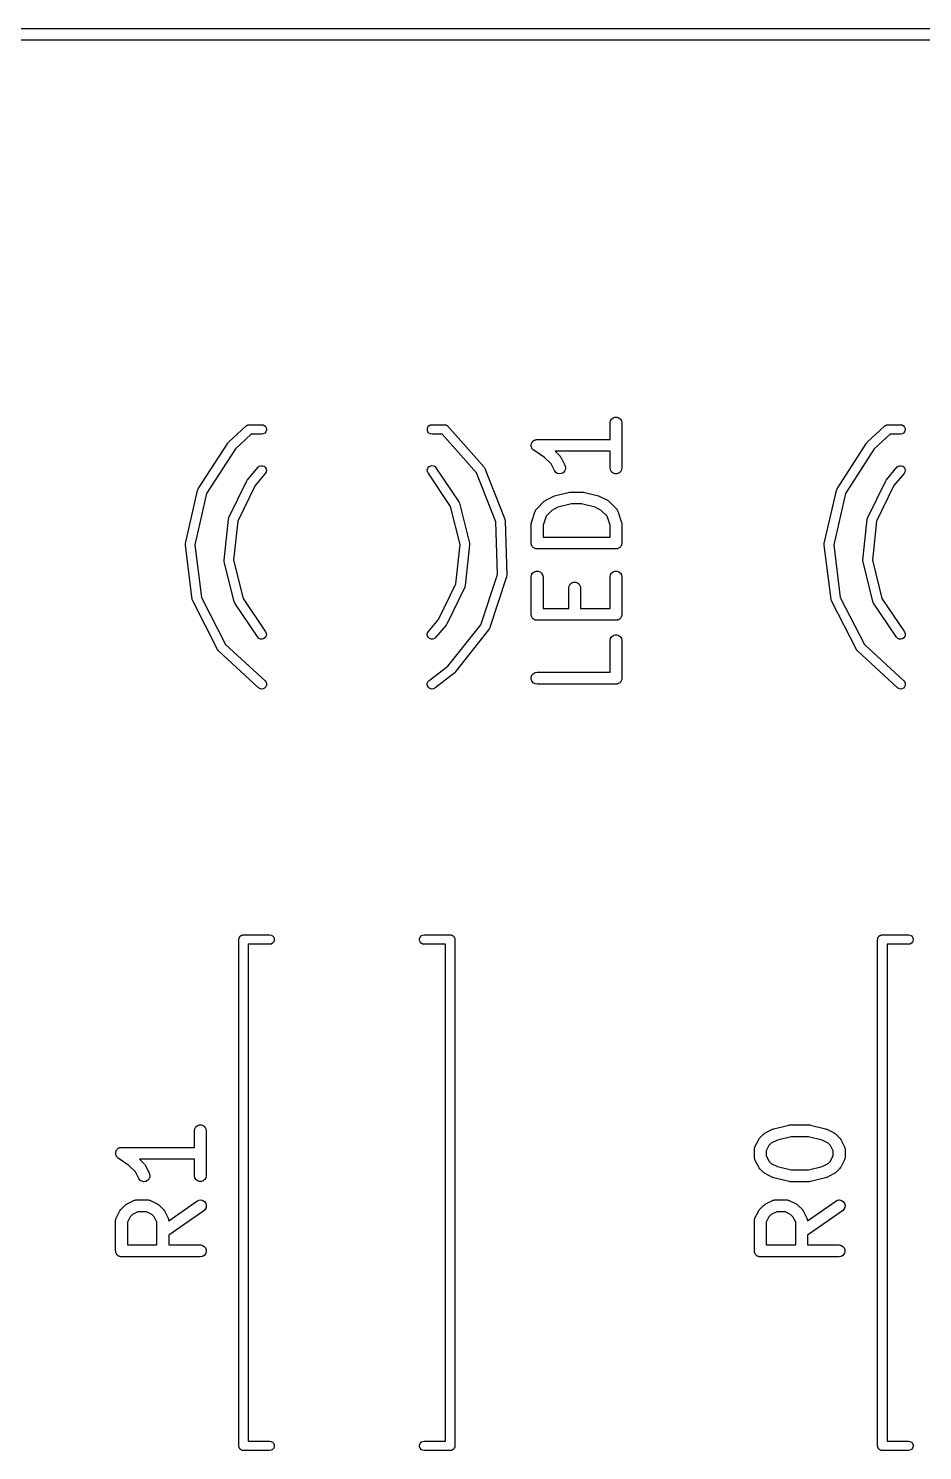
# Model space of a CAD drawing. Header units: millimetres. Extents: x 50 to 169, y 50 to 167.
# Drawn here: x 61.28 to 72.61, y 149.31 to 167.35 of the extents above; entities that cross this region are included whole.
import ezdxf

# ---------------------------------------------------------------- set-up
doc = ezdxf.new("R2010")
doc.units = ezdxf.units.MM
doc.layers.add('BLACK', color=7, linetype='Continuous')

# ---------------------------------------------------------------- blocks, each defined once
blk = doc.blocks.new('hhskb2-Edge.Cuts')
at = {"layer": 'BLACK'}
for p, q in [((36.9, -19.425), (156.1, -19.425)), ((156.025, -19.575), (36.975, -19.575))]:
    blk.add_line(p, q, dxfattribs=at)
blk = doc.blocks.new('hhskb2-F.SilkS')
at = {"layer": 'BLACK'}
for p, q in [((50.6996, -24.6733), (50.9237, -24.466)), ((50.9237, -24.466), (50.9239, -24.4658)), ((50.9239, -24.4658), (50.9254, -24.464)), ((50.9254, -24.464), (50.9379, -24.4568)), ((50.9379, -24.4568), (50.9413, -24.4547)), ((50.9413, -24.4547), (50.9419, -24.4545)), ((50.9419, -24.4545), (50.9435, -24.4536)), ((50.9435, -24.4536), (50.9545, -24.4517)), ((50.9545, -24.4517), (50.9616, -24.4501)), ((50.9616, -24.4501), (50.9628, -24.4502)), ((50.9628, -24.4502), (50.964, -24.45)), ((50.964, -24.45), (51.12, -24.45)), ((51.12, -24.45), (51.1405, -24.4536)), ((51.1405, -24.4536), (51.1586, -24.464)), ((51.1586, -24.464), (51.172, -24.48)), ((51.172, -24.48), (51.1791, -24.4996)), ((51.1791, -24.5204), (51.172, -24.54)), ((51.1791, -24.4996), (51.1791, -24.5204)), ((53.2209, -24.4996), (53.228, -24.48)), ((53.2209, -24.5204), (53.2209, -24.4996)), ((53.228, -24.54), (53.2209, -24.5204)), ((53.228, -24.48), (53.2414, -24.464)), ((53.2414, -24.464), (53.2595, -24.4536)), ((53.2595, -24.4536), (53.28, -24.45)), ((53.28, -24.45), (53.436, -24.45)), ((53.436, -24.45), (53.4403, -24.4508)), ((53.4403, -24.4508), (53.4443, -24.4506)), ((53.4443, -24.4506), (53.4495, -24.4524)), ((53.4495, -24.4524), (53.4565, -24.4536)), ((53.4565, -24.4536), (53.461, -24.4562)), ((53.461, -24.4562), (53.464, -24.4572)), ((53.464, -24.4572), (53.4675, -24.46)), ((53.4675, -24.46), (53.4746, -24.464)), ((53.4746, -24.464), (53.4784, -24.4686)), ((53.4784, -24.4686), (53.4804, -24.4701)), ((53.4804, -24.4701), (53.9394, -24.9868)), ((55.5374, -24.4271), (55.5419, -24.4015)), ((55.5374, -24.6379), (55.5374, -24.4271)), ((55.5419, -24.4015), (55.5549, -24.3789)), ((55.5549, -24.3789), (55.5749, -24.3622)), ((55.5749, -24.3622), (55.5994, -24.3533)), ((55.5994, -24.3533), (55.6254, -24.3533)), ((55.6254, -24.3533), (55.6499, -24.3622)), ((55.6499, -24.3622), (55.6698, -24.3789)), ((55.6698, -24.3789), (55.6829, -24.4015)), ((55.6829, -24.4015), (55.6874, -24.4271)), ((55.6874, -24.4271), (55.6874, -24.9986)), ((58.7996, -24.6733), (59.0237, -24.466)), ((59.0237, -24.466), (59.0239, -24.4658)), ((59.0239, -24.4658), (59.0254, -24.464)), ((59.0254, -24.464), (59.0379, -24.4568)), ((59.0379, -24.4568), (59.0413, -24.4547)), ((59.0413, -24.4547), (59.0419, -24.4545)), ((59.0419, -24.4545), (59.0435, -24.4536)), ((59.0435, -24.4536), (59.0545, -24.4517)), ((59.0545, -24.4517), (59.0616, -24.4501)), ((59.0616, -24.4501), (59.0628, -24.4502)), ((59.0628, -24.4502), (59.064, -24.45)), ((59.064, -24.45), (59.22, -24.45)), ((59.22, -24.45), (59.2405, -24.4536)), ((59.2405, -24.4536), (59.2586, -24.464)), ((59.2586, -24.464), (59.272, -24.48)), ((59.272, -24.48), (59.2791, -24.4996)), ((59.2791, -24.5204), (59.272, -24.54)), ((59.2791, -24.4996), (59.2791, -24.5204)), ((50.3154, -25.2657), (50.6899, -24.6849)), ((50.6899, -24.6849), (50.6951, -24.6793)), ((50.6951, -24.6793), (50.6996, -24.6733)), ((50.988, -24.57), (50.7867, -24.7563)), ((51.12, -24.57), (50.988, -24.57)), ((51.1405, -24.5664), (51.12, -24.57)), ((51.1586, -24.556), (51.1405, -24.5664)), ((51.172, -24.54), (51.1586, -24.556)), ((53.2414, -24.556), (53.228, -24.54)), ((53.2595, -24.5664), (53.2414, -24.556)), ((53.28, -24.57), (53.2595, -24.5664)), ((53.4086, -24.57), (53.28, -24.57)), ((53.8427, -25.0586), (53.4086, -24.57)), ((54.5375, -24.708), (54.5385, -24.704)), ((54.5385, -24.6998), (54.5416, -24.6914)), ((54.5385, -24.704), (54.5385, -24.6998)), ((54.5416, -24.6914), (54.5437, -24.6827)), ((54.5437, -24.6827), (54.546, -24.6793)), ((54.546, -24.6793), (54.5474, -24.6754)), ((54.5474, -24.6754), (54.5532, -24.6685)), ((54.5532, -24.6685), (54.5581, -24.661)), ((54.5581, -24.661), (54.5615, -24.6586)), ((54.5615, -24.6586), (54.5642, -24.6554)), ((54.5642, -24.6554), (54.5719, -24.6509)), ((54.5719, -24.6509), (54.5791, -24.6456)), ((54.5791, -24.6456), (54.5831, -24.6445)), ((54.5831, -24.6445), (54.5867, -24.6424)), ((54.5867, -24.6424), (54.5955, -24.6408)), ((54.5955, -24.6408), (54.6041, -24.6383)), ((54.6041, -24.6383), (54.6083, -24.6386)), ((54.6083, -24.6386), (54.6124, -24.6379)), ((54.6124, -24.6379), (55.5374, -24.6379)), ((58.4154, -25.2657), (58.7899, -24.6849)), ((58.7899, -24.6849), (58.7951, -24.6793)), ((58.7951, -24.6793), (58.7996, -24.6733)), ((59.088, -24.57), (58.8867, -24.7563)), ((59.22, -24.57), (59.088, -24.57)), ((59.2405, -24.5664), (59.22, -24.57)), ((59.2586, -24.556), (59.2405, -24.5664)), ((59.272, -24.54), (59.2586, -24.556)), ((50.7867, -24.7563), (50.4219, -25.3218)), ((54.5385, -24.7169), (54.5375, -24.708)), ((54.5385, -24.7259), (54.5385, -24.7169)), ((54.5399, -24.7298), (54.5385, -24.7259)), ((54.5404, -24.7339), (54.5399, -24.7298)), ((54.5444, -24.7419), (54.5404, -24.7339)), ((54.5474, -24.7504), (54.5444, -24.7419)), ((54.5501, -24.7535), (54.5474, -24.7504)), ((54.5519, -24.7573), (54.5501, -24.7535)), ((54.5584, -24.7635), (54.5519, -24.7573)), ((54.5642, -24.7703), (54.5584, -24.7635)), ((54.5678, -24.7724), (54.5642, -24.7703)), ((54.5708, -24.7753), (54.5678, -24.7724)), ((54.7075, -24.8664), (54.5708, -24.7753)), ((54.7888, -24.9478), (54.7075, -24.8664)), ((55.5374, -24.7879), (54.8411, -24.7879)), ((54.8411, -24.7879), (54.9035, -24.8503)), ((54.9035, -24.8503), (54.9104, -24.8601)), ((54.9104, -24.8601), (54.9176, -24.8698)), ((54.9176, -24.8698), (54.9652, -24.965)), ((55.5374, -24.9986), (55.5374, -24.7879)), ((58.8867, -24.7563), (58.5219, -25.3218)), ((50.9412, -25.1488), (51.074, -24.9905)), ((51.166, -25.0676), (51.0379, -25.2203)), ((51.074, -24.9905), (51.09, -24.9771)), ((51.09, -24.9771), (51.1096, -24.97)), ((51.1096, -24.97), (51.1304, -24.9699)), ((51.1304, -24.9699), (51.15, -24.9771)), ((51.15, -24.9771), (51.166, -24.9905)), ((51.166, -24.9905), (51.1764, -25.0085)), ((51.1764, -25.0496), (51.166, -25.0676)), ((51.1764, -25.0085), (51.18, -25.029)), ((51.18, -25.029), (51.1764, -25.0496)), ((53.2203, -25.0227), (53.2261, -25.0027)), ((53.2218, -25.0435), (53.2203, -25.0227)), ((53.2302, -25.0625), (53.2218, -25.0435)), ((53.2261, -25.0027), (53.2384, -24.9858)), ((53.5152, -25.4859), (53.2302, -25.0625)), ((53.2384, -24.9858), (53.2556, -24.9742)), ((53.2556, -24.9742), (53.2759, -24.9692)), ((53.2759, -24.9692), (53.2966, -24.9714)), ((53.2966, -24.9714), (53.3153, -24.9805)), ((53.3153, -24.9805), (53.3298, -24.9955)), ((53.3298, -24.9955), (53.6207, -25.4277)), ((54.0895, -25.6814), (53.8427, -25.0586)), ((53.9394, -24.9868), (53.9394, -24.9868)), ((53.9394, -24.9868), (53.9503, -25.0045)), ((53.9503, -25.0045), (54.205, -25.647)), ((54.831, -25.0321), (54.7888, -24.9478)), ((54.8465, -25.053), (54.831, -25.0321)), ((54.8683, -25.0674), (54.8465, -25.053)), ((54.8936, -25.0734), (54.8683, -25.0674)), ((54.9428, -25.0588), (54.9195, -25.0705)), ((54.9607, -25.0399), (54.9428, -25.0588)), ((54.971, -25.016), (54.9607, -25.0399)), ((54.9652, -24.965), (54.9726, -24.99)), ((54.9726, -24.99), (54.971, -25.016)), ((55.5419, -25.0242), (55.5374, -24.9986)), ((55.5549, -25.0468), (55.5419, -25.0242)), ((55.5749, -25.0635), (55.5549, -25.0468)), ((55.5994, -25.0724), (55.5749, -25.0635)), ((55.6499, -25.0635), (55.6254, -25.0724)), ((55.6698, -25.0468), (55.6499, -25.0635)), ((55.6829, -25.0242), (55.6698, -25.0468)), ((55.6874, -24.9986), (55.6829, -25.0242)), ((59.0412, -25.1488), (59.174, -24.9905)), ((59.266, -25.0676), (59.1379, -25.2203)), ((59.174, -24.9905), (59.19, -24.9771)), ((59.19, -24.9771), (59.2096, -24.97)), ((59.2096, -24.97), (59.2304, -24.9699)), ((59.2304, -24.9699), (59.25, -24.9771)), ((59.25, -24.9771), (59.266, -24.9905)), ((59.266, -24.9905), (59.2764, -25.0085)), ((59.2764, -25.0496), (59.266, -25.0676)), ((59.2764, -25.0085), (59.28, -25.029)), ((59.28, -25.029), (59.2764, -25.0496)), ((50.7045, -25.6291), (50.9333, -25.161)), ((51.0379, -25.2203), (50.817, -25.6722)), ((50.9333, -25.161), (50.9376, -25.1551)), ((50.9376, -25.1551), (50.9412, -25.1488)), ((54.9195, -25.0705), (54.8936, -25.0734)), ((55.6254, -25.0724), (55.5994, -25.0724)), ((58.8045, -25.6291), (59.0333, -25.161)), ((59.1379, -25.2203), (58.917, -25.6722)), ((59.0333, -25.161), (59.0376, -25.1551)), ((59.0376, -25.1551), (59.0412, -25.1488)), ((50.1539, -25.9587), (50.3073, -25.2849)), ((50.4219, -25.3218), (50.2733, -25.9751)), ((50.3073, -25.2849), (50.3153, -25.2657)), ((50.3153, -25.2657), (50.3154, -25.2657)), ((53.6207, -25.4277), (53.6207, -25.4277)), ((53.6207, -25.4277), (53.624, -25.4352)), ((54.607, -25.517), (54.7022, -25.4217)), ((54.7022, -25.4217), (54.712, -25.4148)), ((54.712, -25.4148), (54.7217, -25.4077)), ((54.7217, -25.4077), (54.8169, -25.3601)), ((54.8169, -25.3601), (54.8248, -25.3577)), ((54.8248, -25.3577), (54.8323, -25.3544)), ((54.8323, -25.3544), (55.0228, -25.3068)), ((55.0228, -25.3068), (55.0319, -25.3061)), ((55.0319, -25.3061), (55.041, -25.3045)), ((55.041, -25.3045), (55.1838, -25.3045)), ((55.1838, -25.3045), (55.1928, -25.3061)), ((55.1928, -25.3061), (55.202, -25.3068)), ((55.202, -25.3068), (55.3925, -25.3544)), ((55.3925, -25.3544), (55.4, -25.3577)), ((55.4, -25.3577), (55.4078, -25.3601)), ((55.4078, -25.3601), (55.5031, -25.4077)), ((55.5031, -25.4077), (55.5127, -25.4148)), ((55.5127, -25.4148), (55.5226, -25.4217)), ((55.5226, -25.4217), (55.6178, -25.517)), ((58.2539, -25.9587), (58.4073, -25.2849)), ((58.5219, -25.3218), (58.3733, -25.9751)), ((58.4073, -25.2849), (58.4153, -25.2657)), ((58.4153, -25.2657), (58.4154, -25.2657)), ((53.6357, -25.971), (53.5152, -25.4859)), ((53.624, -25.4352), (53.6283, -25.4449)), ((53.6283, -25.4449), (53.6291, -25.4467)), ((53.6291, -25.4467), (53.7547, -25.9523)), ((54.5412, -25.6891), (54.5888, -25.5463)), ((54.5888, -25.5463), (54.5909, -25.5425)), ((54.5909, -25.5425), (54.592, -25.5383)), ((54.592, -25.5383), (54.5971, -25.5311)), ((54.5971, -25.5311), (54.6013, -25.5234)), ((54.6013, -25.5234), (54.6045, -25.5205)), ((54.6045, -25.5205), (54.607, -25.517)), ((54.7997, -25.5364), (54.7256, -25.6105)), ((54.8767, -25.4979), (54.7997, -25.5364)), ((55.0502, -25.4545), (54.8767, -25.4979)), ((55.1746, -25.4545), (55.0502, -25.4545)), ((55.3481, -25.4979), (55.1746, -25.4545)), ((55.4251, -25.5364), (55.3481, -25.4979)), ((55.4992, -25.6105), (55.4251, -25.5364)), ((55.6178, -25.517), (55.6203, -25.5205)), ((55.6203, -25.5205), (55.6235, -25.5234)), ((55.6235, -25.5234), (55.6277, -25.5311)), ((55.6277, -25.5311), (55.6327, -25.5383)), ((55.6327, -25.5383), (55.6339, -25.5425)), ((55.6339, -25.5425), (55.6359, -25.5463)), ((55.6359, -25.5463), (55.6835, -25.6891)), ((50.6439, -26.1671), (50.6988, -25.6491)), ((50.6988, -25.6491), (50.7045, -25.6291)), ((50.6988, -25.6491), (50.6988, -25.6491)), ((50.817, -25.6722), (50.7644, -26.1692)), ((54.1085, -26.3511), (54.0895, -25.6814)), ((54.205, -25.647), (54.2092, -25.6674)), ((54.2092, -25.6674), (54.2092, -25.6675)), ((54.2092, -25.6675), (54.2287, -26.3583)), ((54.5374, -25.7129), (54.5395, -25.701)), ((54.5374, -25.951), (54.5374, -25.7129)), ((54.5395, -25.701), (54.5412, -25.6891)), ((54.7256, -25.6105), (54.6874, -25.725)), ((54.6874, -25.725), (54.6874, -25.876)), ((55.5374, -25.725), (55.4992, -25.6105)), ((55.5374, -25.876), (55.5374, -25.725)), ((55.6835, -25.6891), (55.6853, -25.701)), ((55.6853, -25.701), (55.6874, -25.7129)), ((55.6874, -25.7129), (55.6874, -25.951)), ((58.7439, -26.1671), (58.7988, -25.6491)), ((58.7988, -25.6491), (58.8045, -25.6291)), ((58.7988, -25.6491), (58.7988, -25.6491)), ((58.917, -25.6722), (58.8644, -26.1692)), ((50.1529, -25.9796), (50.1539, -25.9588)), ((50.1539, -25.9588), (50.1539, -25.9587)), ((53.7547, -25.9523), (53.7561, -25.9731)), ((54.5385, -25.9574), (54.5374, -25.951)), ((54.5385, -25.964), (54.5385, -25.9574)), ((54.5408, -25.9701), (54.5385, -25.964)), ((54.5419, -25.9766), (54.5408, -25.9701)), ((54.6874, -25.876), (55.5374, -25.876)), ((55.684, -25.9701), (55.6829, -25.9766)), ((55.6862, -25.964), (55.684, -25.9701)), ((55.6874, -25.951), (55.6862, -25.9574)), ((55.6862, -25.9574), (55.6862, -25.964)), ((58.2529, -25.9796), (58.2539, -25.9588)), ((58.2539, -25.9588), (58.2539, -25.9587)), ((50.2393, -26.6653), (50.1529, -25.9796)), ((50.2733, -25.9751), (50.357, -26.6398)), ((53.5829, -26.468), (53.6357, -25.971)), ((53.7561, -25.9731), (53.7012, -26.4912)), ((53.7561, -25.9731), (53.7561, -25.9731)), ((54.5452, -25.9823), (54.5419, -25.9766)), ((54.5474, -25.9885), (54.5452, -25.9823)), ((54.5516, -25.9935), (54.5474, -25.9885)), ((54.5549, -25.9992), (54.5516, -25.9935)), ((54.56, -26.0034), (54.5549, -25.9992)), ((54.5642, -26.0084), (54.56, -26.0034)), ((54.5699, -26.0117), (54.5642, -26.0084)), ((54.5749, -26.0159), (54.5699, -26.0117)), ((54.581, -26.0181), (54.5749, -26.0159)), ((54.5867, -26.0214), (54.581, -26.0181)), ((54.5932, -26.0226), (54.5867, -26.0214)), ((54.5994, -26.0248), (54.5932, -26.0226)), ((54.6059, -26.0248), (54.5994, -26.0248)), ((54.6124, -26.026), (54.6059, -26.0248)), ((55.6124, -26.026), (54.6124, -26.026)), ((55.6188, -26.0248), (55.6124, -26.026)), ((55.6254, -26.0248), (55.6188, -26.0248)), ((55.6316, -26.0226), (55.6254, -26.0248)), ((55.638, -26.0214), (55.6316, -26.0226)), ((55.6437, -26.0181), (55.638, -26.0214)), ((55.6499, -26.0159), (55.6437, -26.0181)), ((55.6549, -26.0117), (55.6499, -26.0159)), ((55.6606, -26.0084), (55.6549, -26.0117)), ((55.6648, -26.0034), (55.6606, -26.0084)), ((55.6698, -25.9992), (55.6648, -26.0034)), ((55.6731, -25.9935), (55.6698, -25.9992)), ((55.6773, -25.9885), (55.6731, -25.9935)), ((55.6796, -25.9823), (55.6773, -25.9885)), ((55.6829, -25.9766), (55.6796, -25.9823)), ((58.3393, -26.6653), (58.2529, -25.9796)), ((58.3733, -25.9751), (58.457, -26.6398)), ((50.6442, -26.1714), (50.6439, -26.1671)), ((50.6439, -26.1671), (50.6439, -26.1671)), ((50.6453, -26.1879), (50.6442, -26.1714)), ((50.771, -26.6935), (50.6453, -26.1879)), ((50.6453, -26.1879), (50.6453, -26.1879)), ((50.7644, -26.1692), (50.8849, -26.6543)), ((54.5549, -26.3313), (54.5749, -26.3146)), ((54.5749, -26.3146), (54.5994, -26.3057)), ((54.5994, -26.3057), (54.6254, -26.3057)), ((54.6254, -26.3057), (54.6499, -26.3146)), ((54.6499, -26.3146), (54.6698, -26.3313)), ((55.5549, -26.3313), (55.5749, -26.3146)), ((55.5749, -26.3146), (55.5994, -26.3057)), ((55.5994, -26.3057), (55.6254, -26.3057)), ((55.6254, -26.3057), (55.6499, -26.3146)), ((55.6499, -26.3146), (55.6698, -26.3313)), ((58.7442, -26.1714), (58.7439, -26.1671)), ((58.7439, -26.1671), (58.7439, -26.1671)), ((58.7453, -26.1879), (58.7442, -26.1714)), ((58.871, -26.6935), (58.7453, -26.1879)), ((58.7453, -26.1879), (58.7453, -26.1879)), ((58.8644, -26.1692), (58.9849, -26.6543)), ((53.362, -26.9199), (53.5829, -26.468)), ((53.6954, -26.5112), (53.4666, -26.9792)), ((53.7012, -26.4912), (53.6954, -26.5112)), ((53.6954, -26.5112), (53.6954, -26.5112)), ((53.8972, -26.9869), (54.1085, -26.3511)), ((54.2257, -26.3789), (54.0078, -27.0348)), ((54.2287, -26.3583), (54.2257, -26.3789)), ((54.5374, -26.3795), (54.5419, -26.3539)), ((54.5374, -26.8557), (54.5374, -26.3795)), ((54.5419, -26.3539), (54.5549, -26.3313)), ((54.6698, -26.3313), (54.6829, -26.3539)), ((54.6829, -26.3539), (54.6874, -26.3795)), ((54.6874, -26.3795), (54.6874, -26.7807)), ((55.0136, -26.5224), (55.0181, -26.4967)), ((55.0181, -26.4967), (55.0311, -26.4742)), ((55.0311, -26.4742), (55.0511, -26.4574)), ((55.0511, -26.4574), (55.0755, -26.4485)), ((55.0755, -26.4485), (55.1016, -26.4485)), ((55.1016, -26.4485), (55.1261, -26.4574)), ((55.1261, -26.4574), (55.146, -26.4742)), ((55.146, -26.4742), (55.159, -26.4967)), ((55.159, -26.4967), (55.1636, -26.5224)), ((55.5374, -26.3795), (55.5419, -26.3539)), ((55.5374, -26.7807), (55.5374, -26.3795)), ((55.5419, -26.3539), (55.5549, -26.3313)), ((55.6698, -26.3313), (55.6829, -26.3539)), ((55.6829, -26.3539), (55.6874, -26.3795)), ((55.6874, -26.3795), (55.6874, -26.8557)), ((50.2454, -26.6852), (50.2393, -26.6653)), ((50.2393, -26.6653), (50.2393, -26.6653)), ((50.5611, -27.3), (50.2454, -26.6852)), ((50.357, -26.6398), (50.663, -27.2358)), ((50.8849, -26.6543), (51.1699, -27.0776)), ((55.0136, -26.7807), (55.0136, -26.5224)), ((55.1636, -26.5224), (55.1636, -26.7807)), ((58.3454, -26.6852), (58.3393, -26.6653)), ((58.3393, -26.6653), (58.3393, -26.6653)), ((58.6611, -27.3), (58.3454, -26.6852)), ((58.457, -26.6398), (58.763, -27.2358)), ((58.9849, -26.6543), (59.2699, -27.0776)), ((50.7794, -26.7125), (50.771, -26.6935)), ((50.771, -26.6935), (50.771, -26.6935)), ((51.0704, -27.1446), (50.7794, -26.7125)), ((54.5385, -26.8622), (54.5374, -26.8557)), ((54.5385, -26.8687), (54.5385, -26.8622)), ((54.5408, -26.8749), (54.5385, -26.8687)), ((54.6874, -26.7807), (55.0136, -26.7807)), ((55.1636, -26.7807), (55.5374, -26.7807)), ((55.6862, -26.8687), (55.684, -26.8749)), ((55.6874, -26.8557), (55.6862, -26.8622)), ((55.6862, -26.8622), (55.6862, -26.8687)), ((58.8794, -26.7125), (58.871, -26.6935)), ((58.871, -26.6935), (58.871, -26.6935)), ((59.1704, -27.1446), (58.8794, -26.7125)), ((53.2339, -27.0726), (53.362, -26.9199)), ((53.4586, -26.9914), (53.3258, -27.1497)), ((53.4623, -26.9851), (53.4586, -26.9914)), ((53.4666, -26.9792), (53.4623, -26.9851)), ((53.4794, -27.5144), (53.8972, -26.9869)), ((54.0058, -27.0384), (53.9979, -27.0531)), ((54.0078, -27.0348), (54.0058, -27.0384)), ((54.0078, -27.0348), (54.0078, -27.0348)), ((54.5419, -26.8814), (54.5408, -26.8749)), ((54.5452, -26.887), (54.5419, -26.8814)), ((54.5474, -26.8932), (54.5452, -26.887)), ((54.5516, -26.8982), (54.5474, -26.8932)), ((54.5549, -26.9039), (54.5516, -26.8982)), ((54.56, -26.9081), (54.5549, -26.9039)), ((54.5642, -26.9132), (54.56, -26.9081)), ((54.5699, -26.9164), (54.5642, -26.9132)), ((54.5749, -26.9207), (54.5699, -26.9164)), ((54.581, -26.9229), (54.5749, -26.9207)), ((54.5867, -26.9262), (54.581, -26.9229)), ((54.5932, -26.9273), (54.5867, -26.9262)), ((54.5994, -26.9296), (54.5932, -26.9273)), ((54.6059, -26.9296), (54.5994, -26.9296)), ((54.6124, -26.9307), (54.6059, -26.9296)), ((55.6124, -26.9307), (54.6124, -26.9307)), ((55.6188, -26.9296), (55.6124, -26.9307)), ((55.6254, -26.9296), (55.6188, -26.9296)), ((55.6316, -26.9273), (55.6254, -26.9296)), ((55.638, -26.9262), (55.6316, -26.9273)), ((55.6437, -26.9229), (55.638, -26.9262)), ((55.6499, -26.9207), (55.6437, -26.9229)), ((55.6549, -26.9164), (55.6499, -26.9207)), ((55.6606, -26.9132), (55.6549, -26.9164)), ((55.6648, -26.9081), (55.6606, -26.9132)), ((55.6698, -26.9039), (55.6648, -26.9081)), ((55.6731, -26.8982), (55.6698, -26.9039)), ((55.6773, -26.8932), (55.6731, -26.8982)), ((55.6796, -26.887), (55.6773, -26.8932)), ((55.6829, -26.8814), (55.6796, -26.887)), ((55.684, -26.8749), (55.6829, -26.8814)), ((51.0849, -27.1596), (51.0704, -27.1446)), ((51.1036, -27.1688), (51.0849, -27.1596)), ((51.1243, -27.171), (51.1036, -27.1688)), ((51.1445, -27.166), (51.1243, -27.171)), ((51.1618, -27.1543), (51.1445, -27.166)), ((51.1741, -27.1375), (51.1618, -27.1543)), ((51.1699, -27.0776), (51.1784, -27.0967)), ((51.1798, -27.1174), (51.1741, -27.1375)), ((51.1784, -27.0967), (51.1798, -27.1174)), ((53.2198, -27.1111), (53.2235, -27.0906)), ((53.2235, -27.1316), (53.2198, -27.1111)), ((53.2235, -27.0906), (53.2339, -27.0726)), ((53.2339, -27.1497), (53.2235, -27.1316)), ((53.2498, -27.1631), (53.2339, -27.1497)), ((53.2694, -27.1702), (53.2498, -27.1631)), ((53.2903, -27.1702), (53.2694, -27.1702)), ((53.3098, -27.1631), (53.2903, -27.1702)), ((53.3258, -27.1497), (53.3098, -27.1631)), ((53.9979, -27.0531), (53.5688, -27.5949)), ((53.9979, -27.0531), (53.9979, -27.0531)), ((55.5374, -27.189), (55.5419, -27.1634)), ((55.5374, -27.5902), (55.5374, -27.189)), ((55.5419, -27.1634), (55.5549, -27.1408)), ((55.5549, -27.1408), (55.5749, -27.1241)), ((55.5749, -27.1241), (55.5994, -27.1152)), ((55.5994, -27.1152), (55.6254, -27.1152)), ((55.6254, -27.1152), (55.6499, -27.1241)), ((55.6499, -27.1241), (55.6698, -27.1408)), ((55.6698, -27.1408), (55.6829, -27.1634)), ((55.6829, -27.1634), (55.6874, -27.189)), ((55.6874, -27.189), (55.6874, -27.6652)), ((59.1849, -27.1596), (59.1704, -27.1446)), ((59.2036, -27.1688), (59.1849, -27.1596)), ((59.2243, -27.171), (59.2036, -27.1688)), ((59.2445, -27.166), (59.2243, -27.171)), ((59.2618, -27.1543), (59.2445, -27.166)), ((59.2741, -27.1375), (59.2618, -27.1543)), ((59.2699, -27.0776), (59.2784, -27.0967)), ((59.2798, -27.1174), (59.2741, -27.1375)), ((59.2784, -27.0967), (59.2798, -27.1174)), ((50.5737, -27.3166), (50.5611, -27.3)), ((51.0806, -27.7863), (50.5737, -27.3166)), ((50.663, -27.2358), (51.1622, -27.6983)), ((58.6737, -27.3166), (58.6611, -27.3)), ((59.1806, -27.7863), (58.6737, -27.3166)), ((58.763, -27.2358), (59.2622, -27.6983)), ((53.2423, -27.6946), (53.4794, -27.5144)), ((54.5867, -27.5948), (54.6124, -27.5902)), ((54.6124, -27.5902), (55.5374, -27.5902)), ((51.1622, -27.6983), (51.1748, -27.7149)), ((51.1799, -27.7556), (51.1718, -27.7749)), ((51.1748, -27.7149), (51.1809, -27.7348)), ((51.1809, -27.7348), (51.1799, -27.7556)), ((53.2191, -27.7499), (53.2201, -27.7291)), ((53.2253, -27.7698), (53.2191, -27.7499)), ((53.2201, -27.7291), (53.2282, -27.7098)), ((53.2379, -27.7864), (53.2253, -27.7698)), ((53.2282, -27.7098), (53.2423, -27.6946)), ((53.558, -27.6054), (53.3149, -27.7901)), ((53.5632, -27.5999), (53.558, -27.6054)), ((53.5688, -27.5949), (53.5632, -27.5999)), ((54.5385, -27.6522), (54.5474, -27.6277)), ((54.5385, -27.6783), (54.5385, -27.6522)), ((54.5474, -27.7027), (54.5385, -27.6783)), ((54.5474, -27.6277), (54.5642, -27.6078)), ((54.5642, -27.7227), (54.5474, -27.7027)), ((54.5642, -27.6078), (54.5867, -27.5948)), ((54.5867, -27.7357), (54.5642, -27.7227)), ((54.6124, -27.7402), (54.5867, -27.7357)), ((55.6124, -27.7402), (54.6124, -27.7402)), ((55.6188, -27.7391), (55.6124, -27.7402)), ((55.6254, -27.7391), (55.6188, -27.7391)), ((55.6316, -27.7369), (55.6254, -27.7391)), ((55.638, -27.7357), (55.6316, -27.7369)), ((55.6437, -27.7324), (55.638, -27.7357)), ((55.6499, -27.7302), (55.6437, -27.7324)), ((55.6549, -27.726), (55.6499, -27.7302)), ((55.6606, -27.7227), (55.6549, -27.726)), ((55.6648, -27.7177), (55.6606, -27.7227)), ((55.6698, -27.7134), (55.6648, -27.7177)), ((55.6731, -27.7078), (55.6698, -27.7134)), ((55.6773, -27.7027), (55.6731, -27.7078)), ((55.6796, -27.6966), (55.6773, -27.7027)), ((55.6829, -27.6909), (55.6796, -27.6966)), ((55.684, -27.6844), (55.6829, -27.6909)), ((55.6862, -27.6783), (55.684, -27.6844)), ((55.6874, -27.6652), (55.6862, -27.6717)), ((55.6862, -27.6717), (55.6862, -27.6783)), ((59.2622, -27.6983), (59.2748, -27.7149)), ((59.2799, -27.7556), (59.2718, -27.7749)), ((59.2748, -27.7149), (59.2809, -27.7348)), ((59.2809, -27.7348), (59.2799, -27.7556)), ((51.0981, -27.7976), (51.0806, -27.7863)), ((51.1184, -27.8023), (51.0981, -27.7976)), ((51.1391, -27.7997), (51.1184, -27.8023)), ((51.1576, -27.7901), (51.1391, -27.7997)), ((51.1718, -27.7749), (51.1576, -27.7901)), ((53.2554, -27.7977), (53.2379, -27.7864)), ((53.2757, -27.8023), (53.2554, -27.7977)), ((53.2964, -27.7996), (53.2757, -27.8023)), ((53.3149, -27.7901), (53.2964, -27.7996)), ((59.1981, -27.7976), (59.1806, -27.7863)), ((59.2184, -27.8023), (59.1981, -27.7976)), ((59.2391, -27.7997), (59.2184, -27.8023)), ((59.2576, -27.7901), (59.2391, -27.7997)), ((59.2718, -27.7749), (59.2576, -27.7901)), ((50.83, -30.98), (50.8309, -30.9748)), ((50.83, -37.4), (50.83, -30.98)), ((50.8309, -30.9696), (50.8327, -30.9647)), ((50.8309, -30.9748), (50.8309, -30.9696)), ((50.8327, -30.9647), (50.8336, -30.9595)), ((50.8336, -30.9595), (50.8362, -30.9549)), ((50.8362, -30.9549), (50.838, -30.95)), ((50.838, -30.95), (50.8414, -30.946)), ((50.8414, -30.946), (50.844, -30.9414)), ((50.844, -30.9414), (50.8481, -30.9381)), ((50.8481, -30.9381), (50.8514, -30.934)), ((50.8514, -30.934), (50.856, -30.9314)), ((50.856, -30.9314), (50.86, -30.928)), ((50.86, -30.928), (50.8649, -30.9262)), ((50.8649, -30.9262), (50.8695, -30.9236)), ((50.8695, -30.9236), (50.8747, -30.9227)), ((50.8747, -30.9227), (50.8796, -30.9209)), ((50.8796, -30.9209), (50.8848, -30.9209)), ((50.8848, -30.9209), (50.89, -30.92)), ((50.89, -30.92), (51.22, -30.92)), ((51.22, -30.92), (51.2405, -30.9236)), ((51.2405, -30.9236), (51.2586, -30.934)), ((51.2586, -30.934), (51.272, -30.95)), ((51.272, -31.01), (51.2586, -31.026)), ((51.272, -30.95), (51.2791, -30.9696)), ((51.2791, -30.9904), (51.272, -31.01)), ((51.2791, -30.9696), (51.2791, -30.9904)), ((53.1209, -30.9696), (53.128, -30.95)), ((53.1209, -30.9904), (53.1209, -30.9696)), ((53.128, -31.01), (53.1209, -30.9904)), ((53.128, -30.95), (53.1414, -30.934)), ((53.1414, -31.026), (53.128, -31.01)), ((53.1414, -30.934), (53.1595, -30.9236)), ((53.1595, -30.9236), (53.18, -30.92)), ((53.18, -30.92), (53.51, -30.92)), ((53.51, -30.92), (53.5152, -30.9209)), ((53.5152, -30.9209), (53.5204, -30.9209)), ((53.5204, -30.9209), (53.5253, -30.9227)), ((53.5253, -30.9227), (53.5305, -30.9236)), ((53.5305, -30.9236), (53.5351, -30.9262)), ((53.5351, -30.9262), (53.54, -30.928)), ((53.54, -30.928), (53.544, -30.9314)), ((53.544, -30.9314), (53.5486, -30.934)), ((53.5486, -30.934), (53.5519, -30.9381)), ((53.5519, -30.9381), (53.556, -30.9414)), ((53.556, -30.9414), (53.5586, -30.946)), ((53.5586, -30.946), (53.562, -30.95)), ((53.562, -30.95), (53.5638, -30.9549)), ((53.5638, -30.9549), (53.5664, -30.9595)), ((53.5664, -30.9595), (53.5673, -30.9647)), ((53.5673, -30.9647), (53.5691, -30.9696)), ((53.5691, -30.9696), (53.5691, -30.9748)), ((53.5691, -30.9748), (53.57, -30.98)), ((53.57, -30.98), (53.57, -37.4)), ((58.93, -30.98), (58.9309, -30.9748)), ((58.93, -37.4), (58.93, -30.98)), ((58.9309, -30.9696), (58.9327, -30.9647)), ((58.9309, -30.9748), (58.9309, -30.9696)), ((58.9327, -30.9647), (58.9336, -30.9595)), ((58.9336, -30.9595), (58.9362, -30.9549)), ((58.9362, -30.9549), (58.938, -30.95)), ((58.938, -30.95), (58.9414, -30.946)), ((58.9414, -30.946), (58.944, -30.9414)), ((58.944, -30.9414), (58.9481, -30.9381)), ((58.9481, -30.9381), (58.9514, -30.934)), ((58.9514, -30.934), (58.956, -30.9314)), ((58.956, -30.9314), (58.96, -30.928)), ((58.96, -30.928), (58.9649, -30.9262)), ((58.9649, -30.9262), (58.9695, -30.9236)), ((58.9695, -30.9236), (58.9747, -30.9227)), ((58.9747, -30.9227), (58.9796, -30.9209)), ((58.9796, -30.9209), (58.9848, -30.9209)), ((58.9848, -30.9209), (58.99, -30.92)), ((58.99, -30.92), (59.32, -30.92)), ((59.32, -30.92), (59.3405, -30.9236)), ((59.3405, -30.9236), (59.3586, -30.934)), ((59.3586, -30.934), (59.372, -30.95)), ((59.372, -31.01), (59.3586, -31.026)), ((59.372, -30.95), (59.3791, -30.9696)), ((59.3791, -30.9904), (59.372, -31.01)), ((59.3791, -30.9696), (59.3791, -30.9904)), ((51.22, -31.04), (50.95, -31.04)), ((50.95, -31.04), (50.95, -37.34)), ((51.2405, -31.0364), (51.22, -31.04)), ((51.2586, -31.026), (51.2405, -31.0364)), ((53.1595, -31.0364), (53.1414, -31.026)), ((53.18, -31.04), (53.1595, -31.0364)), ((53.45, -31.04), (53.18, -31.04)), ((53.45, -37.34), (53.45, -31.04)), ((59.32, -31.04), (59.05, -31.04)), ((59.05, -31.04), (59.05, -37.34)), ((59.3405, -31.0364), (59.32, -31.04)), ((59.3586, -31.026), (59.3405, -31.0364)), ((50.2719, -33.3786), (50.2849, -33.3561)), ((50.2849, -33.3561), (50.3049, -33.3393)), ((50.3049, -33.3393), (50.3294, -33.3304)), ((50.3294, -33.3304), (50.3554, -33.3304)), ((50.3554, -33.3304), (50.3799, -33.3393)), ((50.3799, -33.3393), (50.3998, -33.3561)), ((50.3998, -33.3561), (50.4129, -33.3786)), ((57.6147, -33.3791), (57.8051, -33.3315)), ((57.8051, -33.3315), (57.8143, -33.3309)), ((57.8143, -33.3309), (57.8233, -33.3293)), ((57.8233, -33.3293), (58.0614, -33.3293)), ((58.0614, -33.3293), (58.0705, -33.3309)), ((58.0705, -33.3309), (58.0796, -33.3315)), ((58.0796, -33.3315), (58.2701, -33.3791)), ((50.2674, -33.4043), (50.2719, -33.3786)), ((50.2674, -33.615), (50.2674, -33.4043)), ((50.4129, -33.3786), (50.4174, -33.4043)), ((50.4174, -33.4043), (50.4174, -33.9757)), ((57.3753, -33.6088), (57.4229, -33.5136)), ((57.4229, -33.5136), (57.4301, -33.5039)), ((57.4301, -33.5039), (57.437, -33.4941)), ((57.437, -33.4941), (57.4846, -33.4465)), ((57.4846, -33.4465), (57.4944, -33.4396)), ((57.4944, -33.4396), (57.5041, -33.4324)), ((57.5041, -33.4324), (57.5993, -33.3848)), ((57.659, -33.5227), (57.582, -33.5612)), ((57.5993, -33.3848), (57.6072, -33.3825)), ((57.6072, -33.3825), (57.6147, -33.3791)), ((57.8326, -33.4793), (57.659, -33.5227)), ((58.0522, -33.4793), (57.8326, -33.4793)), ((58.2257, -33.5227), (58.0522, -33.4793)), ((58.3027, -33.5612), (58.2257, -33.5227)), ((58.2701, -33.3791), (58.2776, -33.3825)), ((58.2776, -33.3825), (58.2854, -33.3848)), ((58.2854, -33.3848), (58.3807, -33.4324)), ((58.3807, -33.4324), (58.3903, -33.4396)), ((58.3903, -33.4396), (58.4002, -33.4465)), ((58.4002, -33.4465), (58.4478, -33.4941)), ((58.4478, -33.4941), (58.4547, -33.5039)), ((58.4547, -33.5039), (58.4618, -33.5136)), ((58.4618, -33.5136), (58.5095, -33.6088)), ((49.2675, -33.6852), (49.2685, -33.6811)), ((49.2685, -33.6941), (49.2675, -33.6852)), ((49.2685, -33.677), (49.2716, -33.6686)), ((49.2685, -33.6811), (49.2685, -33.677)), ((49.2685, -33.703), (49.2685, -33.6941)), ((49.2699, -33.7069), (49.2685, -33.703)), ((49.2704, -33.7111), (49.2699, -33.7069)), ((49.2744, -33.7191), (49.2704, -33.7111)), ((49.2716, -33.6686), (49.2737, -33.6599)), ((49.2737, -33.6599), (49.276, -33.6564)), ((49.2774, -33.7275), (49.2744, -33.7191)), ((49.276, -33.6564), (49.2774, -33.6525)), ((49.2774, -33.6525), (49.2832, -33.6456)), ((49.2832, -33.6456), (49.2881, -33.6382)), ((49.2881, -33.6382), (49.2915, -33.6357)), ((49.2915, -33.6357), (49.2942, -33.6325)), ((49.2942, -33.6325), (49.3019, -33.6281)), ((49.3019, -33.6281), (49.3091, -33.6228)), ((49.3091, -33.6228), (49.3131, -33.6216)), ((49.3131, -33.6216), (49.3167, -33.6195)), ((49.3167, -33.6195), (49.3255, -33.618)), ((49.3255, -33.618), (49.3341, -33.6155)), ((49.3341, -33.6155), (49.3383, -33.6157)), ((49.3383, -33.6157), (49.3424, -33.615)), ((49.3424, -33.615), (50.2674, -33.615)), ((57.3674, -33.6424), (57.3681, -33.6381)), ((57.3674, -33.7376), (57.3674, -33.6424)), ((57.3679, -33.6338), (57.3704, -33.6254)), ((57.3681, -33.6381), (57.3679, -33.6338)), ((57.3704, -33.6254), (57.3719, -33.6167)), ((57.3719, -33.6167), (57.3741, -33.613)), ((57.3741, -33.613), (57.3753, -33.6088)), ((57.5516, -33.5916), (57.5174, -33.6601)), ((57.5174, -33.6601), (57.5174, -33.7199)), ((57.5174, -33.7199), (57.5516, -33.7884)), ((57.582, -33.5612), (57.5516, -33.5916)), ((58.3331, -33.5916), (58.3027, -33.5612)), ((58.3674, -33.6601), (58.3331, -33.5916)), ((58.3331, -33.7884), (58.3674, -33.7199)), ((58.3674, -33.7199), (58.3674, -33.6601)), ((58.5095, -33.6088), (58.5107, -33.613)), ((58.5107, -33.613), (58.5129, -33.6167)), ((58.5129, -33.6167), (58.5144, -33.6254)), ((58.5144, -33.6254), (58.5169, -33.6338)), ((58.5169, -33.6338), (58.5166, -33.6381)), ((58.5166, -33.6381), (58.5174, -33.6424)), ((58.5174, -33.6424), (58.5174, -33.7376)), ((49.2801, -33.7307), (49.2774, -33.7275)), ((49.2819, -33.7344), (49.2801, -33.7307)), ((49.2884, -33.7406), (49.2819, -33.7344)), ((49.2942, -33.7475), (49.2884, -33.7406)), ((49.2978, -33.7495), (49.2942, -33.7475)), ((49.3008, -33.7524), (49.2978, -33.7495)), ((49.4375, -33.8435), (49.3008, -33.7524)), ((49.5188, -33.9249), (49.4375, -33.8435)), ((50.2674, -33.765), (49.5711, -33.765)), ((49.5711, -33.765), (49.6335, -33.8274)), ((49.6335, -33.8274), (49.6404, -33.8373)), ((49.6404, -33.8373), (49.6476, -33.8469)), ((49.6476, -33.8469), (49.6952, -33.9422)), ((50.2674, -33.9757), (50.2674, -33.765)), ((57.3681, -33.7419), (57.3674, -33.7376)), ((57.3679, -33.7462), (57.3681, -33.7419)), ((57.3704, -33.7546), (57.3679, -33.7462)), ((57.3719, -33.7633), (57.3704, -33.7546)), ((57.3741, -33.767), (57.3719, -33.7633)), ((57.3753, -33.7712), (57.3741, -33.767)), ((57.4229, -33.8664), (57.3753, -33.7712)), ((57.4301, -33.8761), (57.4229, -33.8664)), ((57.437, -33.8859), (57.4301, -33.8761)), ((57.4846, -33.9335), (57.437, -33.8859)), ((57.5516, -33.7884), (57.582, -33.8188)), ((57.582, -33.8188), (57.659, -33.8573)), ((57.659, -33.8573), (57.8326, -33.9007)), ((57.8326, -33.9007), (58.0522, -33.9007)), ((58.0522, -33.9007), (58.2257, -33.8573)), ((58.2257, -33.8573), (58.3027, -33.8188)), ((58.3027, -33.8188), (58.3331, -33.7884)), ((58.4478, -33.8859), (58.4002, -33.9335)), ((58.4547, -33.8761), (58.4478, -33.8859)), ((58.4618, -33.8664), (58.4547, -33.8761)), ((58.5095, -33.7712), (58.4618, -33.8664)), ((58.5107, -33.767), (58.5095, -33.7712)), ((58.5129, -33.7633), (58.5107, -33.767)), ((58.5144, -33.7546), (58.5129, -33.7633)), ((58.5169, -33.7462), (58.5144, -33.7546)), ((58.5174, -33.7376), (58.5166, -33.7419)), ((58.5166, -33.7419), (58.5169, -33.7462)), ((49.561, -34.0093), (49.5188, -33.9249)), ((49.5765, -34.0302), (49.561, -34.0093)), ((49.5983, -34.0445), (49.5765, -34.0302)), ((49.6236, -34.0506), (49.5983, -34.0445)), ((49.6495, -34.0476), (49.6236, -34.0506)), ((49.6728, -34.036), (49.6495, -34.0476)), ((49.6907, -34.017), (49.6728, -34.036)), ((49.701, -33.9931), (49.6907, -34.017)), ((49.6952, -33.9422), (49.7026, -33.9671)), ((49.7026, -33.9671), (49.701, -33.9931)), ((50.2719, -34.0014), (50.2674, -33.9757)), ((50.2849, -34.0239), (50.2719, -34.0014)), ((50.3049, -34.0407), (50.2849, -34.0239)), ((50.3294, -34.0496), (50.3049, -34.0407)), ((50.3554, -34.0496), (50.3294, -34.0496)), ((50.3799, -34.0407), (50.3554, -34.0496)), ((50.3998, -34.0239), (50.3799, -34.0407)), ((50.4129, -34.0014), (50.3998, -34.0239)), ((50.4174, -33.9757), (50.4129, -34.0014)), ((57.4944, -33.9404), (57.4846, -33.9335)), ((57.5041, -33.9476), (57.4944, -33.9404)), ((57.5993, -33.9952), (57.5041, -33.9476)), ((57.6072, -33.9975), (57.5993, -33.9952)), ((57.6147, -34.0009), (57.6072, -33.9975)), ((57.8051, -34.0485), (57.6147, -34.0009)), ((57.8143, -34.0491), (57.8051, -34.0485)), ((57.8233, -34.0507), (57.8143, -34.0491)), ((58.0614, -34.0507), (57.8233, -34.0507)), ((58.0705, -34.0491), (58.0614, -34.0507)), ((58.0796, -34.0485), (58.0705, -34.0491)), ((58.2701, -34.0009), (58.0796, -34.0485)), ((58.2776, -33.9975), (58.2701, -34.0009)), ((58.2854, -33.9952), (58.2776, -33.9975)), ((58.3807, -33.9476), (58.2854, -33.9952)), ((58.3903, -33.9404), (58.3807, -33.9476)), ((58.4002, -33.9335), (58.3903, -33.9404)), ((49.2753, -34.5136), (49.3229, -34.4184)), ((49.3229, -34.4184), (49.3301, -34.4087)), ((49.3301, -34.4087), (49.337, -34.3989)), ((49.337, -34.3989), (49.3846, -34.3513)), ((49.3846, -34.3513), (49.3944, -34.3444)), ((49.3944, -34.3444), (49.4041, -34.3372)), ((49.4041, -34.3372), (49.4993, -34.2896)), ((49.5506, -34.4317), (49.482, -34.4659)), ((49.4993, -34.2896), (49.5035, -34.2884)), ((49.5035, -34.2884), (49.5072, -34.2862)), ((49.5072, -34.2862), (49.5159, -34.2847)), ((49.5159, -34.2847), (49.5243, -34.2822)), ((49.5243, -34.2822), (49.5286, -34.2824)), ((49.5286, -34.2824), (49.5329, -34.2817)), ((49.5329, -34.2817), (49.6757, -34.2817)), ((49.658, -34.4317), (49.5506, -34.4317)), ((49.7265, -34.4659), (49.658, -34.4317)), ((49.6757, -34.2817), (49.68, -34.2824)), ((49.68, -34.2824), (49.6843, -34.2822)), ((49.6843, -34.2822), (49.6927, -34.2847)), ((49.6927, -34.2847), (49.7014, -34.2862)), ((49.7014, -34.2862), (49.7051, -34.2884)), ((49.7051, -34.2884), (49.7093, -34.2896)), ((49.7093, -34.2896), (49.8045, -34.3372)), ((49.8045, -34.3372), (49.8142, -34.3444)), ((49.8142, -34.3444), (49.824, -34.3513)), ((49.824, -34.3513), (49.8716, -34.3989)), ((49.8716, -34.3989), (49.8785, -34.4087)), ((49.8785, -34.4087), (49.8857, -34.4184)), ((49.8857, -34.4184), (49.9333, -34.5136)), ((49.941, -34.5461), (50.2994, -34.2952)), ((50.3854, -34.4181), (49.9412, -34.729)), ((50.2994, -34.2952), (50.323, -34.2842)), ((50.323, -34.2842), (50.3489, -34.282)), ((50.3489, -34.282), (50.3741, -34.2887)), ((50.3741, -34.2887), (50.3954, -34.3036)), ((50.4038, -34.3997), (50.3854, -34.4181)), ((50.3954, -34.3036), (50.4104, -34.325)), ((50.4148, -34.3761), (50.4038, -34.3997)), ((50.4104, -34.325), (50.4171, -34.3501)), ((50.4171, -34.3501), (50.4148, -34.3761)), ((57.3753, -34.5136), (57.4229, -34.4184)), ((57.4229, -34.4184), (57.4301, -34.4087)), ((57.4301, -34.4087), (57.437, -34.3989)), ((57.437, -34.3989), (57.4846, -34.3513)), ((57.4846, -34.3513), (57.4944, -34.3444)), ((57.4944, -34.3444), (57.5041, -34.3372)), ((57.5041, -34.3372), (57.5993, -34.2896)), ((57.6506, -34.4317), (57.582, -34.4659)), ((57.5993, -34.2896), (57.6035, -34.2884)), ((57.6035, -34.2884), (57.6072, -34.2862)), ((57.6072, -34.2862), (57.6159, -34.2847)), ((57.6159, -34.2847), (57.6243, -34.2822)), ((57.6243, -34.2822), (57.6286, -34.2824)), ((57.6286, -34.2824), (57.6329, -34.2817)), ((57.6329, -34.2817), (57.7757, -34.2817)), ((57.758, -34.4317), (57.6506, -34.4317)), ((57.8265, -34.4659), (57.758, -34.4317)), ((57.7757, -34.2817), (57.78, -34.2824)), ((57.78, -34.2824), (57.7843, -34.2822)), ((57.7843, -34.2822), (57.7927, -34.2847)), ((57.7927, -34.2847), (57.8014, -34.2862)), ((57.8014, -34.2862), (57.8051, -34.2884)), ((57.8051, -34.2884), (57.8093, -34.2896)), ((57.8093, -34.2896), (57.9045, -34.3372)), ((57.9045, -34.3372), (57.9142, -34.3444)), ((57.9142, -34.3444), (57.924, -34.3513)), ((57.924, -34.3513), (57.9716, -34.3989)), ((57.9716, -34.3989), (57.9785, -34.4087)), ((57.9785, -34.4087), (57.9857, -34.4184)), ((57.9857, -34.4184), (58.0333, -34.5136)), ((58.041, -34.5461), (58.3994, -34.2952)), ((58.4854, -34.4181), (58.0412, -34.729)), ((58.3994, -34.2952), (58.423, -34.2842)), ((58.423, -34.2842), (58.4489, -34.282)), ((58.4489, -34.282), (58.4741, -34.2887)), ((58.4741, -34.2887), (58.4954, -34.3036)), ((58.5038, -34.3997), (58.4854, -34.4181)), ((58.4954, -34.3036), (58.5104, -34.325)), ((58.5148, -34.3761), (58.5038, -34.3997)), ((58.5104, -34.325), (58.5171, -34.3501)), ((58.5171, -34.3501), (58.5148, -34.3761)), ((49.2674, -34.5471), (49.2681, -34.5429)), ((49.2674, -34.9281), (49.2674, -34.5471)), ((49.2679, -34.5386), (49.2704, -34.5301)), ((49.2681, -34.5429), (49.2679, -34.5386)), ((49.2704, -34.5301), (49.2719, -34.5215)), ((49.2719, -34.5215), (49.2741, -34.5177)), ((49.2741, -34.5177), (49.2753, -34.5136)), ((49.4516, -34.4963), (49.4174, -34.5648)), ((49.4174, -34.5648), (49.4174, -34.8531)), ((49.482, -34.4659), (49.4516, -34.4963)), ((49.7569, -34.4963), (49.7265, -34.4659)), ((49.7912, -34.5648), (49.7569, -34.4963)), ((49.7912, -34.8531), (49.7912, -34.5648)), ((49.9333, -34.5136), (49.9345, -34.5177)), ((49.9345, -34.5177), (49.9367, -34.5215)), ((49.9367, -34.5215), (49.9382, -34.5301)), ((49.9382, -34.5301), (49.9407, -34.5386)), ((49.9407, -34.5386), (49.9404, -34.5429)), ((49.9404, -34.5429), (49.941, -34.5461)), ((57.3674, -34.5471), (57.3681, -34.5429)), ((57.3674, -34.9281), (57.3674, -34.5471)), ((57.3679, -34.5386), (57.3704, -34.5301)), ((57.3681, -34.5429), (57.3679, -34.5386)), ((57.3704, -34.5301), (57.3719, -34.5215)), ((57.3719, -34.5215), (57.3741, -34.5177)), ((57.3741, -34.5177), (57.3753, -34.5136)), ((57.5516, -34.4963), (57.5174, -34.5648)), ((57.5174, -34.5648), (57.5174, -34.8531)), ((57.582, -34.4659), (57.5516, -34.4963)), ((57.8569, -34.4963), (57.8265, -34.4659)), ((57.8912, -34.5648), (57.8569, -34.4963)), ((57.8912, -34.8531), (57.8912, -34.5648)), ((58.0333, -34.5136), (58.0345, -34.5177)), ((58.0345, -34.5177), (58.0367, -34.5215)), ((58.0367, -34.5215), (58.0382, -34.5301)), ((58.0382, -34.5301), (58.0407, -34.5386)), ((58.0407, -34.5386), (58.0404, -34.5429)), ((58.0404, -34.5429), (58.041, -34.5461)), ((49.9412, -34.729), (49.9412, -34.8531)), ((58.0412, -34.729), (58.0412, -34.8531)), ((49.2685, -34.9346), (49.2674, -34.9281)), ((49.2685, -34.9411), (49.2685, -34.9346)), ((49.2708, -34.9473), (49.2685, -34.9411)), ((49.2719, -34.9537), (49.2708, -34.9473)), ((49.2752, -34.9594), (49.2719, -34.9537)), ((49.2774, -34.9656), (49.2752, -34.9594)), ((49.2816, -34.9706), (49.2774, -34.9656)), ((49.2849, -34.9763), (49.2816, -34.9706)), ((49.29, -34.9805), (49.2849, -34.9763)), ((49.2942, -34.9855), (49.29, -34.9805)), ((49.2999, -34.9888), (49.2942, -34.9855)), ((49.4174, -34.8531), (49.7912, -34.8531)), ((49.9412, -34.8531), (50.3424, -34.8531)), ((50.3424, -34.8531), (50.368, -34.8576)), ((50.368, -34.8576), (50.3906, -34.8706)), ((50.3906, -34.9855), (50.368, -34.9986)), ((50.3906, -34.8706), (50.4073, -34.8906)), ((50.4073, -34.9656), (50.3906, -34.9855)), ((50.4073, -34.8906), (50.4162, -34.9151)), ((50.4162, -34.9411), (50.4073, -34.9656)), ((50.4162, -34.9151), (50.4162, -34.9411)), ((57.3685, -34.9346), (57.3674, -34.9281)), ((57.3685, -34.9411), (57.3685, -34.9346)), ((57.3708, -34.9473), (57.3685, -34.9411)), ((57.3719, -34.9537), (57.3708, -34.9473)), ((57.3752, -34.9594), (57.3719, -34.9537)), ((57.3774, -34.9656), (57.3752, -34.9594)), ((57.3816, -34.9706), (57.3774, -34.9656)), ((57.3849, -34.9763), (57.3816, -34.9706)), ((57.39, -34.9805), (57.3849, -34.9763)), ((57.3942, -34.9855), (57.39, -34.9805)), ((57.3999, -34.9888), (57.3942, -34.9855)), ((57.5174, -34.8531), (57.8912, -34.8531)), ((58.0412, -34.8531), (58.4424, -34.8531)), ((58.4424, -34.8531), (58.468, -34.8576)), ((58.468, -34.8576), (58.4906, -34.8706)), ((58.4906, -34.9855), (58.468, -34.9986)), ((58.4906, -34.8706), (58.5073, -34.8906)), ((58.5073, -34.9656), (58.4906, -34.9855)), ((58.5073, -34.8906), (58.5162, -34.9151)), ((58.5162, -34.9411), (58.5073, -34.9656)), ((58.5162, -34.9151), (58.5162, -34.9411)), ((49.3049, -34.993), (49.2999, -34.9888)), ((49.311, -34.9953), (49.3049, -34.993)), ((49.3167, -34.9986), (49.311, -34.9953)), ((49.3232, -34.9997), (49.3167, -34.9986)), ((49.3294, -35.002), (49.3232, -34.9997)), ((49.3359, -35.002), (49.3294, -35.002)), ((49.3424, -35.0031), (49.3359, -35.002)), ((50.3424, -35.0031), (49.3424, -35.0031)), ((50.368, -34.9986), (50.3424, -35.0031)), ((57.4049, -34.993), (57.3999, -34.9888)), ((57.411, -34.9953), (57.4049, -34.993)), ((57.4167, -34.9986), (57.411, -34.9953)), ((57.4232, -34.9997), (57.4167, -34.9986)), ((57.4294, -35.002), (57.4232, -34.9997)), ((57.4359, -35.002), (57.4294, -35.002)), ((57.4424, -35.0031), (57.4359, -35.002)), ((58.4424, -35.0031), (57.4424, -35.0031)), ((58.468, -34.9986), (58.4424, -35.0031)), ((50.8309, -37.4052), (50.83, -37.4)), ((50.8309, -37.4104), (50.8309, -37.4052)), ((50.8327, -37.4153), (50.8309, -37.4104)), ((50.8336, -37.4205), (50.8327, -37.4153)), ((50.8362, -37.4251), (50.8336, -37.4205)), ((50.838, -37.43), (50.8362, -37.4251)), ((50.8414, -37.434), (50.838, -37.43)), ((50.844, -37.4386), (50.8414, -37.434)), ((50.8481, -37.4419), (50.844, -37.4386)), ((50.8514, -37.446), (50.8481, -37.4419)), ((50.856, -37.4486), (50.8514, -37.446)), ((50.86, -37.452), (50.856, -37.4486)), ((50.8649, -37.4538), (50.86, -37.452)), ((50.8695, -37.4564), (50.8649, -37.4538)), ((50.8747, -37.4573), (50.8695, -37.4564)), ((50.8796, -37.4591), (50.8747, -37.4573)), ((50.8848, -37.4591), (50.8796, -37.4591)), ((50.89, -37.46), (50.8848, -37.4591)), ((51.22, -37.46), (50.89, -37.46)), ((50.95, -37.34), (51.22, -37.34)), ((51.22, -37.34), (51.2405, -37.3436)), ((51.2405, -37.4564), (51.22, -37.46)), ((51.2405, -37.3436), (51.2586, -37.354)), ((51.2586, -37.446), (51.2405, -37.4564)), ((51.2586, -37.354), (51.272, -37.37)), ((51.272, -37.43), (51.2586, -37.446)), ((51.272, -37.37), (51.2791, -37.3896)), ((51.2791, -37.4104), (51.272, -37.43)), ((51.2791, -37.3896), (51.2791, -37.4104)), ((53.1209, -37.3896), (53.128, -37.37)), ((53.1209, -37.4104), (53.1209, -37.3896)), ((53.128, -37.43), (53.1209, -37.4104)), ((53.128, -37.37), (53.1414, -37.354)), ((53.1414, -37.446), (53.128, -37.43)), ((53.1414, -37.354), (53.1595, -37.3436)), ((53.1595, -37.4564), (53.1414, -37.446)), ((53.1595, -37.3436), (53.18, -37.34)), ((53.18, -37.46), (53.1595, -37.4564)), ((53.18, -37.34), (53.45, -37.34)), ((53.51, -37.46), (53.18, -37.46)), ((53.5152, -37.4591), (53.51, -37.46)), ((53.5204, -37.4591), (53.5152, -37.4591)), ((53.5253, -37.4573), (53.5204, -37.4591)), ((53.5305, -37.4564), (53.5253, -37.4573)), ((53.5351, -37.4538), (53.5305, -37.4564)), ((53.54, -37.452), (53.5351, -37.4538)), ((53.544, -37.4486), (53.54, -37.452)), ((53.5486, -37.446), (53.544, -37.4486)), ((53.5519, -37.4419), (53.5486, -37.446)), ((53.556, -37.4386), (53.5519, -37.4419)), ((53.5586, -37.434), (53.556, -37.4386)), ((53.562, -37.43), (53.5586, -37.434)), ((53.5638, -37.4251), (53.562, -37.43)), ((53.5664, -37.4205), (53.5638, -37.4251)), ((53.5673, -37.4153), (53.5664, -37.4205)), ((53.5691, -37.4104), (53.5673, -37.4153)), ((53.57, -37.4), (53.5691, -37.4052)), ((53.5691, -37.4052), (53.5691, -37.4104)), ((58.9309, -37.4052), (58.93, -37.4)), ((58.9309, -37.4104), (58.9309, -37.4052)), ((58.9327, -37.4153), (58.9309, -37.4104)), ((58.9336, -37.4205), (58.9327, -37.4153)), ((58.9362, -37.4251), (58.9336, -37.4205)), ((58.938, -37.43), (58.9362, -37.4251)), ((58.9414, -37.434), (58.938, -37.43)), ((58.944, -37.4386), (58.9414, -37.434)), ((58.9481, -37.4419), (58.944, -37.4386)), ((58.9514, -37.446), (58.9481, -37.4419)), ((58.956, -37.4486), (58.9514, -37.446)), ((58.96, -37.452), (58.956, -37.4486)), ((58.9649, -37.4538), (58.96, -37.452)), ((58.9695, -37.4564), (58.9649, -37.4538)), ((58.9747, -37.4573), (58.9695, -37.4564)), ((58.9796, -37.4591), (58.9747, -37.4573)), ((58.9848, -37.4591), (58.9796, -37.4591)), ((58.99, -37.46), (58.9848, -37.4591)), ((59.32, -37.46), (58.99, -37.46)), ((59.05, -37.34), (59.32, -37.34)), ((59.32, -37.34), (59.3405, -37.3436)), ((59.3405, -37.4564), (59.32, -37.46)), ((59.3405, -37.3436), (59.3586, -37.354)), ((59.3586, -37.446), (59.3405, -37.4564)), ((59.3586, -37.354), (59.372, -37.37)), ((59.372, -37.43), (59.3586, -37.446)), ((59.372, -37.37), (59.3791, -37.3896)), ((59.3791, -37.4104), (59.372, -37.43)), ((59.3791, -37.3896), (59.3791, -37.4104))]:
    blk.add_line(p, q, dxfattribs=at)

msp = doc.modelspace()

# ---------------------------------------------------------------- block references
for name in ['hhskb2-Edge.Cuts', 'hhskb2-F.SilkS']:
    msp.add_blockref(name, (13.113, 186.774))

doc.saveas('drawing.dxf')
